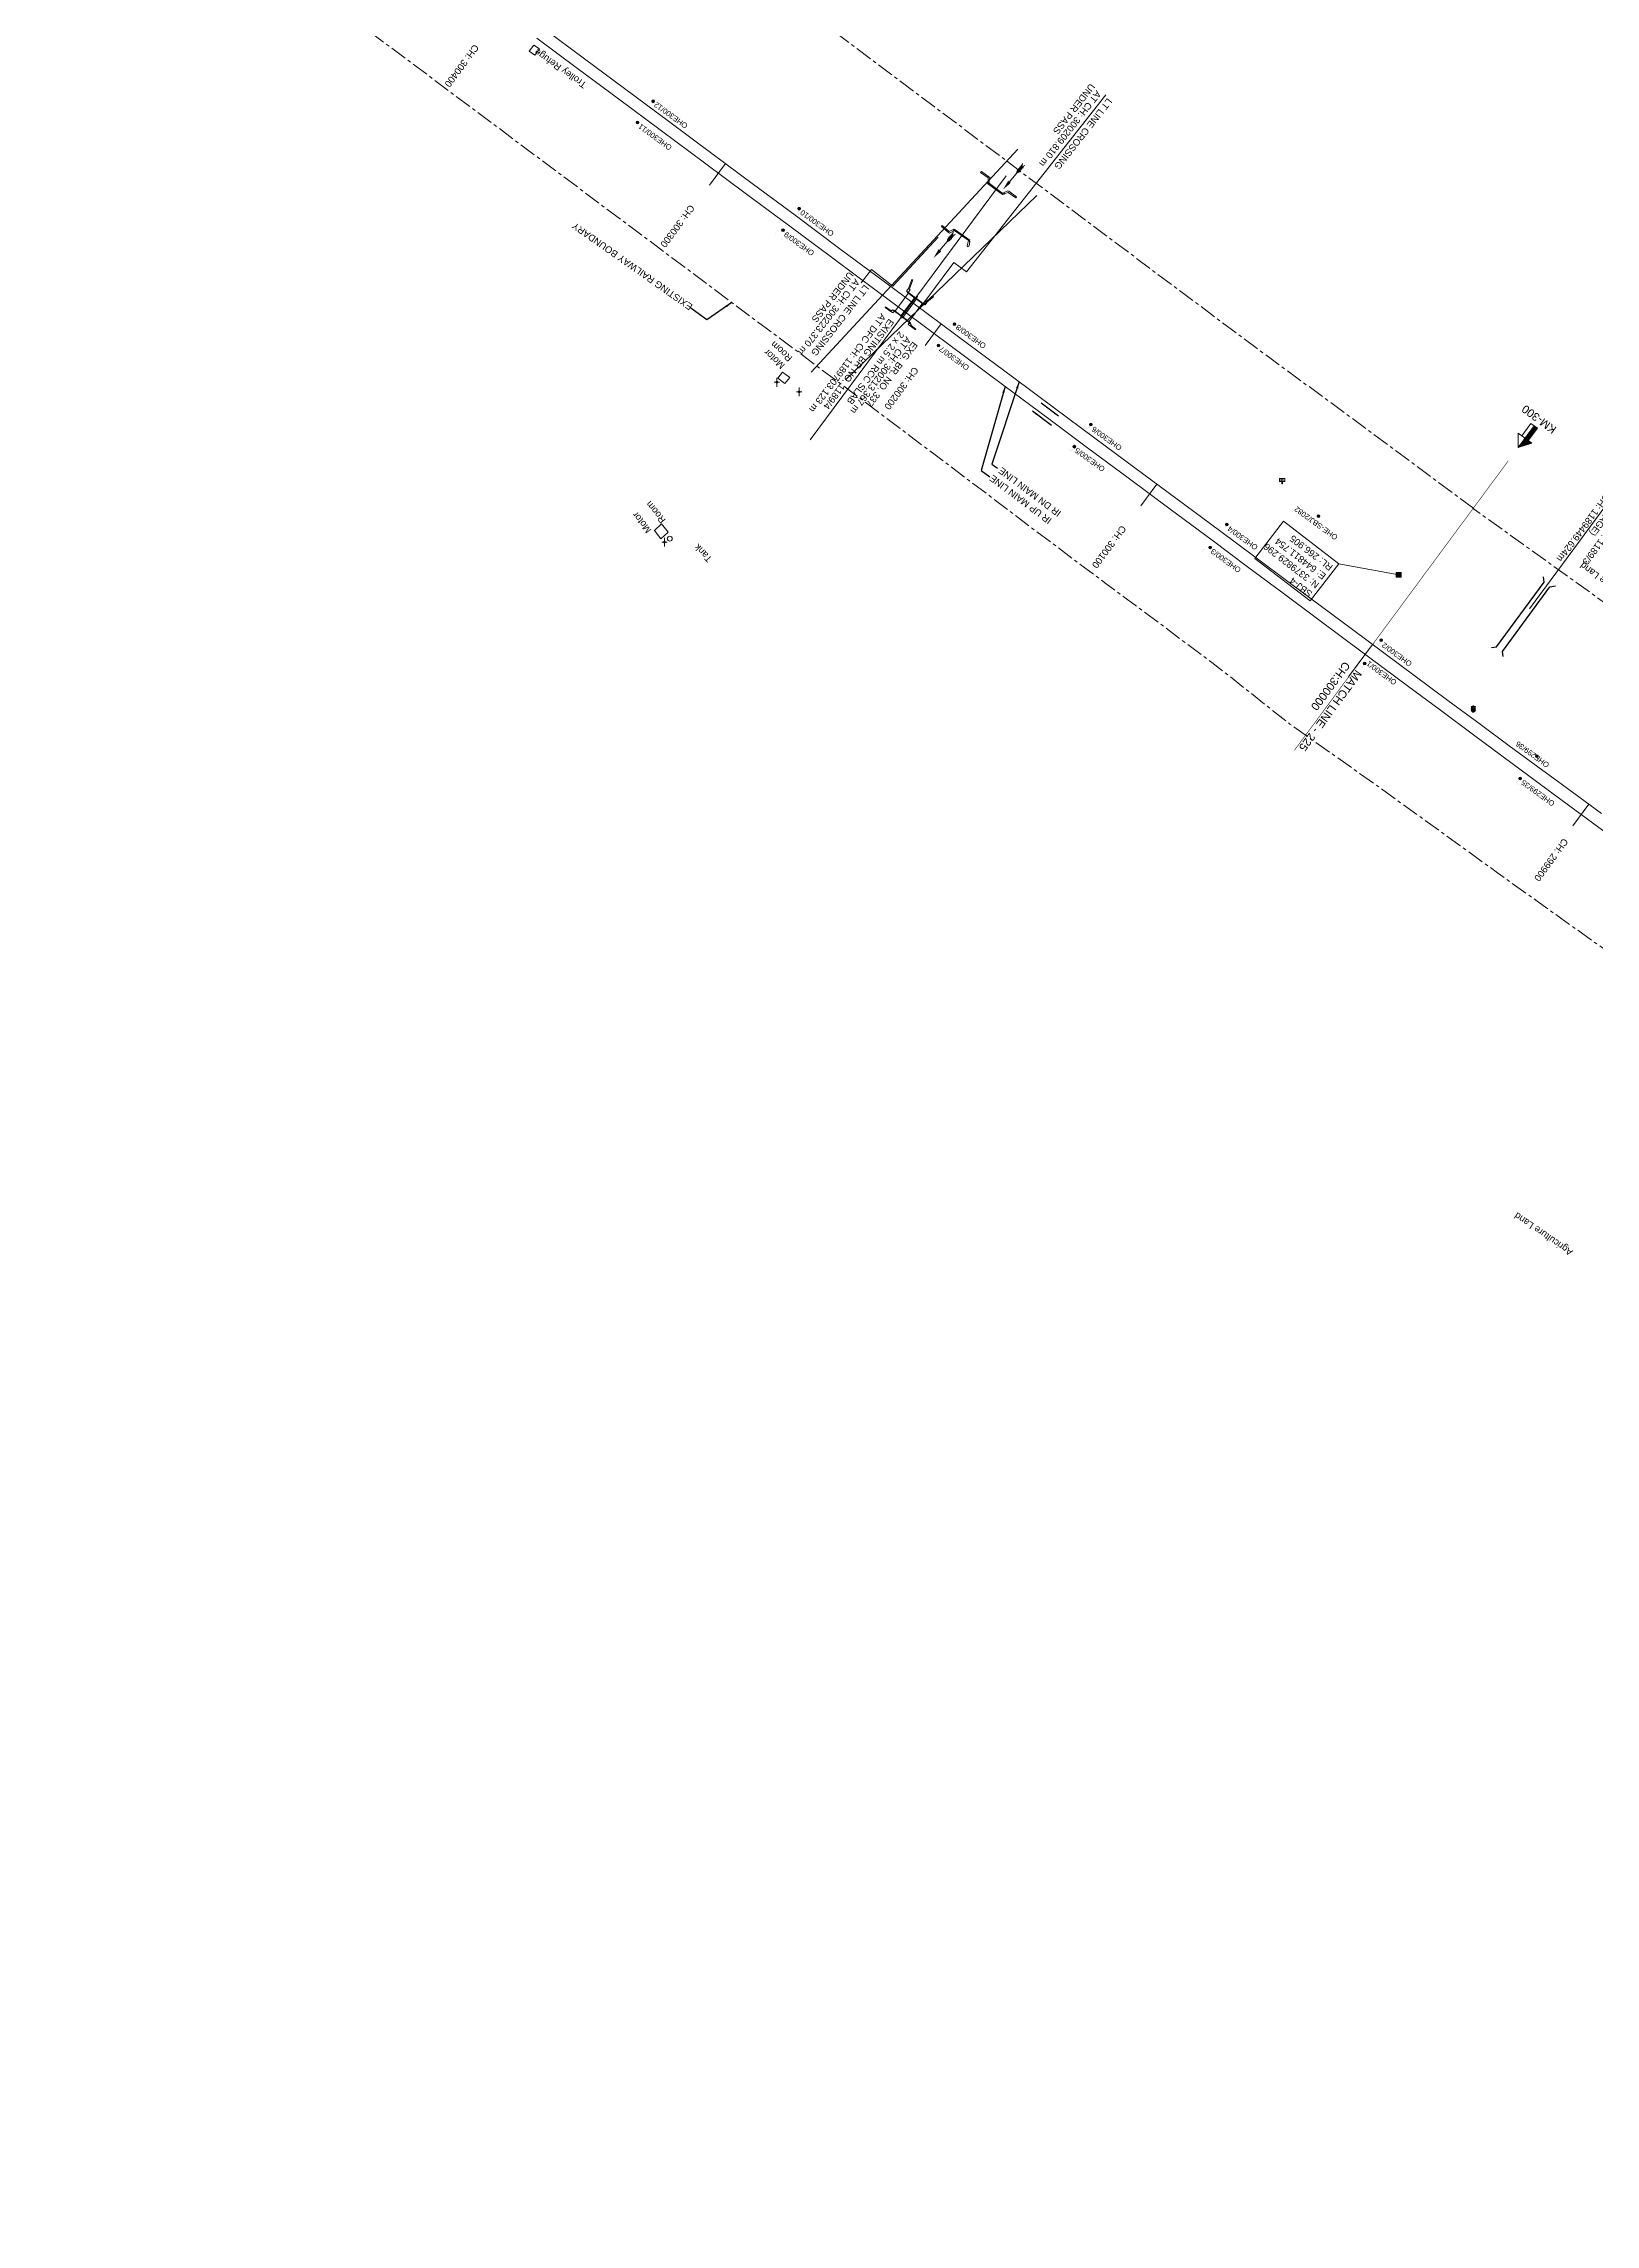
# Model space of a CAD drawing. Header units: metres. Extents: x 643730 to 647118, y 3378068 to 3380809.
# Drawn here: x 644307 to 644885, y 3379216 to 3380027 of the extents above; entities that cross this region are included whole.
import ezdxf
from ezdxf.enums import TextEntityAlignment as Align

# ---------------------------------------------------------------- set-up
doc = ezdxf.new("R2010")
doc.units = ezdxf.units.M
doc.header["$MEASUREMENT"] = 0
doc.linetypes.add('CENTER', pattern=[2, 1.25, -0.25, 0.25, -0.25])
doc.linetypes.add('PHANTOM2', pattern=[1.25, 0.625, -0.125, 0.125, -0.125, 0.125, -0.125])
for name, color, linetype, lineweight in [('Bench_Mark', 7, 'Continuous', 0), ('Bore', 8, 'Continuous', 0), ('BRIDGE DETAILS PLAN', 7, 'Continuous', 0), ('Commercial Building Pucca', 251, 'Continuous', 0), ('Culvert Parapet', 7, 'Continuous', 0), ('DFCC BOUNDARY', 6, 'CENTER', 0), ('Existing Chainage', 7, 'Continuous', 0), ('Existing IR Track', 143, 'Continuous', 0), ('Existing Railway Boundary', 7, 'CENTER', 0), ('flow direction', 7, 'Continuous', 0), ('HT_PWR_LINE', 134, 'POWER', 0), ('KM STONE', 7, 'Continuous', 0), ('MATCH LINE', 7, 'Continuous', 0), ('Name Board', 251, 'Continuous', 0), ('NEW PRO. BOX', 1, 'Continuous', 30), ('OHE MAST', 8, 'Continuous', 0), ('Piers_Abutment', 7, 'Continuous', 0), ('Retaining Wall', 251, 'Continuous', 0), ('River Text', 5, 'Continuous', 0), ('Side Details', 251, 'Continuous', 0), ('Sign Board', 251, 'Continuous', 0), ('Tank', 7, 'Continuous', 0), ('Text', 251, 'Continuous', 0), ('TEXT MAIN LINE', 6, 'Continuous', 0), ('TOPOSTYLEREMARK', 251, 'Continuous', 0), ('Trolley Stand', 251, 'Continuous', 0)]:
    doc.layers.add(name, color=color, linetype=linetype, lineweight=lineweight)
doc.layers.add('HT_TEXT', color=7, linetype='Continuous')
doc.styles.add('NB', font='swissbo.ttf', dxfattribs={"height": 1.5})
doc.styles.get("Standard").update_dxf_attribs({"font": 'arial.ttf'})
doc.styles.add('Style-Arial', font='arial.ttf')
doc.styles.add('Text', font='arial.ttf', dxfattribs={"height": 2})
doc.linetypes.add('POWER', pattern='A,10,-0.2,[131,ltypeshp.shx,S=0.4,R=0,X=-0.2,Y=0],-0.2,[131,ltypeshp.shx,S=0.4,R=180,X=1.2,Y=0],-1.2,-0.2,[131,ltypeshp.shx,S=0.4,R=0,X=-0.2,Y=0],-0.2,[131,ltypeshp.shx,S=0.4,R=180,X=1.2,Y=0],-1.2,-0.2,[131,ltypeshp.shx,S=0.4,R=0,X=-0.2,Y=0],-0.2,[131,ltypeshp.shx,S=0.4,R=180,X=1.2,Y=0],-1.2', length=14.8)
doc.dimstyles.new('ISO-25', dxfattribs={"dimtxt": 2.5, "dimasz": 2.5, "dimexe": 1.25, "dimexo": 0.625, "dimtad": 1, "dimtxsty": 'Standard', "dimcen": 2.5, "dimadec": 0, "dimazin": 0, "dimtfac": 1, "dimtmove": 0, "dimatfit": 3, "dimfxl": 1, "dimarcsym": 0})

# ---------------------------------------------------------------- blocks, each defined once
blk = doc.blocks.new('BORE')
at = {"ltscale": 0.5}
for q in [(-0.99, 0), (0, 1.64), (0.99, 0), (0, -1.64)]:
    blk.add_line((0, 0), q, dxfattribs=at)
blk.add_circle((0, 0), 0.328, dxfattribs=at)
blk = doc.blocks.new('NB')
for p, q in [((-0.98, 0.82), (-0.98, 1.98)), ((-0.98, 1.98), (0.98, 1.98)), ((-0.98, 0.82), (0.98, 0.82)), ((-0.13, 0.82), (-0.13, 0)), ((-0.13, 0), (0.13, 0)), ((0.13, 0.82), (0.13, 0)), ((0.98, 1.98), (0.98, 0.82))]:
    blk.add_line(p, q)
at = {"style": 'NB', "width": 1.025371}
blk.add_text('NB', height=0.988, rotation=180, dxfattribs=at).set_placement((-0.02, 1.38), align=Align.MIDDLE_CENTER)
blk = doc.blocks.new('SIG')
for color, points in [(1, [(-0.22, 0.42, 0.180295), (-0.01, 0.33, -0.00255), (0.01, 0.33, -0.00255), (0.02, 0.33, 0.180295), (0.23, 0.42, -0.002654), (0.25, 0.44, 0.184495), (0.33, 0.65, 1.000001), (-0.32, 0.65, 0.184495), (-0.24, 0.44, -0.002654)]), (2, [(0.23, -0.23, -0.002654), (0.25, -0.21, 0.184495), (0.33, 0.01, 1.000001), (-0.32, 0.01, 0.184495), (-0.24, -0.21, -0.002654), (-0.22, -0.23, 0.180295), (-0.01, -0.32, -0.00255), (0.01, -0.32, -0.00255), (0.02, -0.32, 0.180295)]), (3, [(0.23, -0.88, -0.002654), (0.25, -0.86, 0.184495), (0.33, -0.64, 1.000001), (-0.32, -0.64, 0.184495), (-0.24, -0.86, -0.002654), (-0.22, -0.88, 0.395599)])]:
    blk.add_hatch(color=color).paths.add_polyline_path(points)
for p, q in [((-0.31, 0.98), (-0.32, -0.9)), ((0.33, -0.9), (0.32, 0.98))]:
    blk.add_line(p, q)
at = {"flags": 128}
for points in [[(-0.31, 0.98), (-0.81, 0.98, 0.198758), (-0.42, 0.41, 0.003814), (-0.31, 0.39)], [(-0.31, 0.33), (-0.81, 0.33, 0.198758), (-0.42, -0.23, 0.003727), (-0.32, -0.26)], [(0.32, 0.98), (0.82, 0.98, -0.198758), (0.44, 0.41, -0.003814), (0.32, 0.39)], [(0.32, 0.33), (0.82, 0.33, -0.198758), (0.44, -0.23, -0.003727), (0.33, -0.26)], [(-0.32, -0.32), (-0.81, -0.32, 0.198758), (-0.42, -0.88, 0.003639), (-0.32, -0.9)], [(0.33, -0.32), (0.82, -0.32, -0.198758), (0.44, -0.88, -0.003639), (0.33, -0.9)]]:
    blk.add_lwpolyline(points, format="xyb", dxfattribs=at)
for centre, radius, start, end in [((0.01, 0.91), 0.324, 12.40488, 167.59512), ((0.01, 0.81), 0.357, 27.75781, 152.24219), ((0.01, -0.9), 0.324, 181.45715, 358.54285)]:
    blk.add_arc(centre, radius, start, end)
blk = doc.blocks.new('OHE MAST')
h = blk.add_hatch(color=256)
edge = h.paths.add_edge_path()
edge.add_arc((0, 0), 0.514, 0, 360)
at = {"const_width": 0.01, "flags": 128}
for points in [[(1.5, 3.5), (1.5, 2), (-1.5, 2), (-1.5, 3.5)], [(0, 2), (0, 0)]]:
    blk.add_lwpolyline(points, dxfattribs=at)
blk.add_circle((0, 0), 0.514)
blk = doc.blocks.new('KM POST PLAN')
h = blk.add_hatch(color=256)
h.paths.add_polyline_path([(-6.3, -8.5), (0, 0), (0, -8.5), (-3, -8.5)], flags=16)
h.paths.add_polyline_path([(-3, -20), (-3, -8.5), (0, -8.5), (0, -20)], flags=16)
at = {"flags": 128}
for points in [[(0, 0), (-6.3, -8.5), (6.3, -8.5)], [(0, 0), (0, -20)], [(0, 0), (6.3, -8.5)], [(3, -8.5), (3, -20), (-3, -20), (-3, -8.5)]]:
    blk.add_lwpolyline(points, dxfattribs=at)
blk = doc.blocks.new('River A')
at = {"layer": 'River Text'}
for p, q in [((0, 0), (-3.6, 7.5, -1499.5)), ((0.1, 6), (-3.5, 13.6, -1499.5)), ((0.1, 3.3), (-3.5, 10.8, -1499.5)), ((0.2, 9.9), (-3.4, 17.4, -1499.5)), ((0.3, 12.9), (-3.3, 20.5, -1499.5)), ((0.4, 16.4), (-3.2, 24, -1499.5)), ((0.5, 20.3), (-3.1, 27.8, -1499.5)), ((0.5, 22.3), (0, 0)), ((0, 0), (4, 7.4, -1499.5)), ((0.1, 6), (4.1, 13.4, -1499.5)), ((0.1, 3.3), (4.1, 10.7, -1499.5)), ((0.2, 9.9), (4.2, 17.2, -1499.5)), ((0.3, 12.9), (4.3, 20.3, -1499.5)), ((0.4, 16.4), (4.4, 23.8, -1499.5)), ((0.5, 20.3), (4.5, 27.7, -1499.5))]:
    blk.add_line(p, q, dxfattribs=at)
at = {"layer": 'River Text', "flags": 128}
blk.add_lwpolyline([(-0.7, -27.7), (0.5, 22.3)], dxfattribs=at)
at = {"layer": 'River Text', "extrusion": (0, 0, -1)}
blk.add_solid([(-3.5, -27.8), (1.3, -52.7), (4.8, -27.6)], dxfattribs=at)
blk = doc.blocks.new('BM')
blk.add_hatch(color=256).paths.add_polyline_path([(-0.88, -0.88), (-0.88, 0.88), (0.88, 0.88), (0.88, -0.88)])
for p, q in [((0.88, 0.88), (-0.88, 0.88)), ((-0.88, 0.88), (-0.88, -0.88)), ((0.88, -0.88), (0.88, 0.88)), ((-0.88, -0.88), (0.88, -0.88))]:
    blk.add_line(p, q)

msp = doc.modelspace()

# ---------------------------------------------------------------- linework, layer by layer
at = {"layer": 'BRIDGE DETAILS PLAN', "flags": 128}
msp.add_lwpolyline([(644592.8026, 3379879.5101), (644665.6357, 3379977.6743)], dxfattribs=at)
at = {"layer": 'Commercial Building Pucca', "linetype": 'Continuous', "flags": 128}
for points in [[(644580.6995, 3379902.4506), (644582.4834, 3379904.6919), (644585.1383, 3379902.6795), (644583.3528, 3379900.4363), (644580.6995, 3379902.4506)], [(644537.4513, 3379848.2757), (644539.8872, 3379845.1784), (644537.215, 3379842.7615), (644534.7791, 3379845.8588), (644537.4513, 3379848.2757)]]:
    msp.add_lwpolyline(points, close=True, dxfattribs=at)
at = {"layer": 'Culvert Parapet', "linetype": 'Continuous', "flags": 128}
for points in [[(644664.3683, 3379970.7323), (644664.5426, 3379971.0602), (644658.9843, 3379975.1998), (644658.7447, 3379974.9068), (644664.3683, 3379970.7323)], [(644652.1547, 3379953.7225), (644651.8883, 3379953.4835), (644646.1247, 3379957.5808), (644646.3043, 3379957.9009), (644652.1547, 3379953.7225)], [(644628.5924, 3379934.7824), (644629.2507, 3379934.2721), (644630.0177, 3379935.2716), (644629.3593, 3379935.7819), (644628.5924, 3379934.7824)], [(644628.9312, 3379934.5026), (644628.8493, 3379934.3966), (644631.8519, 3379932.1414), (644631.9478, 3379932.0309), (644635.0697, 3379929.87), (644635.1694, 3379929.9365), (644632.0252, 3379932.1877), (644631.9297, 3379932.3054), (644628.9312, 3379934.5026)], [(644622.8022, 3379927.2276), (644623.5349, 3379926.7166), (644624.0741, 3379927.367), (644623.3414, 3379927.878), (644622.8022, 3379927.2276)], [(644634.806, 3379930.2635), (644635.4909, 3379931.2269), (644636.1923, 3379930.6257), (644635.5111, 3379929.7506), (644634.806, 3379930.2635)], [(644630.3761, 3379922.4633), (644629.6176, 3379923.0673), (644629.2409, 3379922.4639), (644630.0228, 3379921.9585), (644630.3761, 3379922.4633)]]:
    msp.add_lwpolyline(points, close=True, dxfattribs=at)
msp.add_lwpolyline([(644623.8318, 3379927.7856), (644623.7414, 3379927.6298), (644626.8744, 3379925.3269), (644626.967, 3379925.2638), (644630.0187, 3379922.8757), (644630.1092, 3379923.0316), (644626.9331, 3379925.4254), (644623.8318, 3379927.7856)], dxfattribs=at)
at = {"layer": 'DFCC BOUNDARY', "ltscale": 5, "flags": 128}
for points in [[(644839.659, 3379853.9203), (644799.5441, 3379883.7664), (644759.067, 3379913.46), (644719.0126, 3379943.3882), (644639.0378, 3380003.3297), (644599.0819, 3380033.3284), (644479.0036, 3380123.1209), (644438.8282, 3380153.1361), (644398.771, 3380183.0605), (644358.6681, 3380212.8501), (644198.015, 3380332.0525), (644157.8811, 3380361.8733), (644117.7416, 3380391.7282), (644077.6627, 3380421.6234), (644038.4538, 3380451.287), (644001.034, 3380484.6868), (644003.2264, 3380487.6601)], [(645346.1837, 3379491.1213), (644839.6006, 3379853.8387)]]:
    msp.add_lwpolyline(points, dxfattribs=at)
at = {"layer": 'Existing Chainage', "color": 7, "linetype": 'Continuous', "lineweight": 13, "flags": 128}
for points in [[(644555.2458, 3379974.252), (644561.2047, 3379982.2827)], [(644635.5372, 3379914.6329), (644641.4915, 3379922.667)], [(644715.8154, 3379854.9906), (644721.7624, 3379863.0301)], [(644793.0841, 3379791.3753), (644802.0429, 3379803.406)], [(644876.599, 3379735.9766), (644882.5138, 3379744.0398)]]:
    msp.add_lwpolyline(points, dxfattribs=at)
at = {"layer": 'Existing IR Track', "flags": 128}
for points in [[(644887.2194, 3379740.588), (644872.6862, 3379751.249), (644863.5797, 3379757.8869), (644852.8983, 3379765.7577), (644842.101, 3379773.7138), (644830.0548, 3379782.6156), (644817.9452, 3379791.5642), (644794.6191, 3379808.9342), (644771.5065, 3379826.1453), (644758.282, 3379835.9716), (644745.0174, 3379845.8276), (644729.377, 3379857.3973), (644713.512, 3379869.1332), (644698.6675, 3379880.1815), (644683.6556, 3379891.3544), (644667.9889, 3379902.9973), (644652.3455, 3379914.6228), (644636.3414, 3379926.4838), (644620.3698, 3379938.3207), (644603.8454, 3379950.612), (644587.1297, 3379963.0456), (644571.7089, 3379974.4883), (644556.1807, 3379986.0106), (644540.0628, 3379997.9733), (644523.638, 3380010.1637), (644508.8176, 3380021.1786), (644493.7169, 3380032.4019)], [(644899.147, 3379725.9396), (644884.3801, 3379736.7486), (644869.7785, 3379747.4369), (644860.6385, 3379754.169), (644850.1027, 3379761.9916), (644839.6202, 3379769.7745), (644827.3126, 3379778.9216), (644815.0345, 3379788.0468), (644791.8897, 3379805.2652), (644768.7237, 3379822.4995), (644755.5539, 3379832.3011), (644742.2899, 3379842.1729), (644726.693, 3379853.784), (644711.0365, 3379865.4396), (644696.008, 3379876.603), (644681.0087, 3379887.7448), (644665.3169, 3379899.402), (644649.6419, 3379911.0468), (644633.6815, 3379922.9032), (644617.7539, 3379934.7353), (644601.1915, 3379947.0451), (644584.6555, 3379959.3353), (644569.0632, 3379970.9259), (644553.4939, 3379982.4993), (644537.4272, 3379994.4266), (644521.3729, 3380006.3446), (644506.1779, 3380017.6262), (644490.9801, 3380028.9099)]]:
    msp.add_lwpolyline(points, dxfattribs=at)
at = {"layer": 'Existing Railway Boundary', "ltscale": 5, "flags": 128}
msp.add_lwpolyline([(643730.039, 3380549.1523), (643737.887, 3380543.3483), (643752.8235, 3380532.3022), (643768.2592, 3380520.8389), (643783.7331, 3380509.3472), (643799.7855, 3380497.4973), (643815.9413, 3380485.5714), (643832.7782, 3380473.1288), (643849.7289, 3380460.6021), (643866.059, 3380448.5159), (643882.3496, 3380436.4589), (643898.3816, 3380424.7148), (643914.2305, 3380413.1048), (643929.3278, 3380401.9147), (643944.4267, 3380390.7231), (643959.7518, 3380379.1349), (643975.3902, 3380367.3097), (643987.907, 3380358.1055), (644000.1603, 3380349.0958), (644017.4569, 3380336.3184), (644034.4669, 3380323.7528), (644046.4455, 3380314.9727), (644249.4258, 3380165.3983), (644621.007, 3379887.6965), (644676.9944, 3379845.4482), (644702.8645, 3379825.9912), (644738.6024, 3379799.4801), (644742.2817, 3379796.7418), (644771.2557, 3379773.8192), (644804.6479, 3379750.2058), (644834.554, 3379728.6172), (644848.5372, 3379718.5093), (644863.2911, 3379707.9396), (644878.1999, 3379697.2589), (644893.8111, 3379686.127), (644909.381, 3379675.0245), (644918.4816, 3379668.5863), (644935.1691, 3379656.7791), (644907.7997, 3379620.3367), (644936.8456, 3379598.666), (644961.4527, 3379618.4234), (645145.9779, 3379481.4776), (645154.4712, 3379493.1591), (645276.7247, 3379402.534), (645270.2115, 3379393.7381), (645468.3754, 3379252.8811), (645478.6859, 3379267.1096), (645498.5589, 3379252.3702), (645510.5872, 3379243.9988), (645510.5872, 3379243.9988), (645531.3517, 3379228.922), (645544.8911, 3379218.91), (645549.0311, 3379215.8257)], dxfattribs=at)
at = {"layer": 'HT_PWR_LINE', "flags": 128}
for points in [[(644593.1823, 3379904.6932), (644669.9734, 3379987.6075)], [(644677.1122, 3379970.4292), (644605.8999, 3379901.8158)]]:
    msp.add_lwpolyline(points, dxfattribs=at)
at = {"layer": 'HT_TEXT', "lineweight": 13, "flags": 128}
for points in [[(644702.7925, 3380007.8728), (644650.8694, 3379942.0033), (644646.1919, 3379945.4738), (644633.6062, 3379928.5109)], [(644611.7075, 3379937.8476), (644615.5788, 3379942.8697), (644623.5166, 3379936.7041), (644640.3231, 3379954.8507)]]:
    msp.add_lwpolyline(points, dxfattribs=at)
at = {"layer": 'MATCH LINE', "linetype": 'PHANTOM2', "ltscale": 15, "const_width": 0.2}
msp.add_lwpolyline([(644852.5436, 3379871.7131), (644772.9616, 3379764.0707)], dxfattribs=at)
at = {"layer": 'NEW PRO. BOX'}
for points in [[(644846.2625, 3379802.2313), (644848.1973, 3379802.4842), (644865.8624, 3379826.5406), (644865.5955, 3379828.5827)], [(644850.588, 3379798.9058), (644850.3351, 3379800.8406), (644868.0079, 3379824.9069), (644870.05, 3379825.1738)]]:
    msp.add_lwpolyline(points, dxfattribs=at)
at = {"layer": 'Piers_Abutment', "linetype": 'Continuous', "flags": 128}
for points in [[(644629.4297, 3379934.2793), (644624.2664, 3379927.2717)], [(644629.2996, 3379923.2909), (644634.652, 3379930.4449)]]:
    msp.add_lwpolyline(points, dxfattribs=at)
msp.add_lwpolyline([(644631.7436, 3379932.5022), (644632.635, 3379933.0039), (644632.3676, 3379931.9527), (644627.1967, 3379924.9583), (644626.3538, 3379924.6064), (644626.485, 3379925.5959), (644631.7436, 3379932.5022)], close=True, dxfattribs=at)
at = {"layer": 'Retaining Wall', "linetype": 'Continuous', "flags": 128}
for points in [[(644658.8466, 3379975.2679), (644659.2572, 3379975.0205), (644659.3692, 3379975.6573), (644659.6074, 3379977.05), (644659.238, 3379977.359), (644656.4649, 3379979.2901), (644656.1525, 3379978.9095), (644659.035, 3379976.9449), (644658.995, 3379975.7013), (644658.8466, 3379975.2679)], [(644646.323, 3379957.3886), (644646.0515, 3379957.166), (644644.5947, 3379956.3645), (644644.1087, 3379956.7396), (644641.5816, 3379958.8074), (644641.8741, 3379959.1816), (644644.5073, 3379956.9418), (644645.7039, 3379957.636), (644646.0562, 3379957.6445), (644646.323, 3379957.3886)], [(644652.1739, 3379953.261), (644651.6235, 3379953.6119), (644651.1717, 3379951.6871), (644651.5808, 3379951.3359), (644651.6802, 3379951.5188), (644651.9053, 3379951.7161), (644652.1739, 3379953.261)]]:
    msp.add_lwpolyline(points, dxfattribs=at)
for points in [[(644664.8883, 3379970.8264), (644665.2196, 3379971.0804), (644666.4502, 3379971.498), (644669.2421, 3379969.5754), (644669.545, 3379969.8932), (644666.6799, 3379971.9618), (644666.3311, 3379972.118), (644664.9176, 3379971.4627), (644664.3941, 3379971.2388), (644664.8883, 3379970.8264)], [(644629.3839, 3379935.8447), (644629.6998, 3379935.6595), (644630.9139, 3379938.968), (644630.598, 3379939.1533), (644629.3839, 3379935.8447)], [(644635.9417, 3379931.0031), (644636.2276, 3379930.7629), (644638.6821, 3379932.7171), (644638.3961, 3379932.9573), (644635.9417, 3379931.0031)], [(644620.798, 3379929.0064), (644620.6005, 3379928.6909), (644622.714, 3379927.19), (644622.9115, 3379927.5055), (644620.798, 3379929.0064)], [(644630.2142, 3379922.1375), (644630.0214, 3379921.9033), (644631.9045, 3379920.435), (644632.0973, 3379920.6691), (644630.2142, 3379922.1375)]]:
    msp.add_lwpolyline(points, close=True, dxfattribs=at)
at = {"layer": 'Tank', "linetype": 'Continuous'}
msp.add_circle((644540.5298, 3379842.7535), 0.9324, dxfattribs=at)
at = {"layer": 'TEXT MAIN LINE', "color": 10}
msp.add_line((644860.3982, 3379816.6444), (644899.426, 3379869.296), dxfattribs=at)
at = {"layer": 'TOPOSTYLEREMARK'}
msp.add_line((644811.754, 3379829.296), (644789.4866, 3379833.4639), dxfattribs=at)
at = {"layer": 'TOPOSTYLEREMARK', "linetype": 'Continuous', "flags": 128}
msp.add_lwpolyline([(644789.4866, 3379833.4639), (644778.7999, 3379819.6059), (644758.2135, 3379835.3986), (644768.9003, 3379849.2565), (644789.4866, 3379833.4639)], close=True, dxfattribs=at)
at = {"layer": 'Trolley Stand', "linetype": 'Continuous', "flags": 128}
msp.add_lwpolyline([(644492.023, 3380024.89), (644490.285, 3380022.595), (644488.126, 3380024.045), (644489.864, 3380026.34), (644492.023, 3380024.89)], close=True, dxfattribs=at)

# ---------------------------------------------------------------- block references
at = {"layer": 'Bench_Mark'}
msp.add_blockref('BM', (644811.754, 3379829.296), dxfattribs=at)
at = {"layer": 'Bore', "linetype": 'Continuous'}
for p in [(644580.354, 3379900.922), (644588.701, 3379897.367), (644538.56, 3379841.47)]:
    msp.add_blockref('BORE', p, dxfattribs=at)
at = {"layer": 'KM STONE'}
ref = msp.add_blockref('KM POST PLAN', (644856.2333, 3379876.7038), dxfattribs=dict(at, xscale=0.4999999999999998, yscale=0.4999999999999998, zscale=0.4999999999999998, rotation=143.5234969409069))
ref.add_attrib('KM-POST', 'KM-300', dxfattribs={"layer": '0', "height": 3, "rotation": 143.523497, "style": 'Style-Arial'}).set_placement((644863.9617, 3379887.1571), align=Align.MIDDLE_CENTER)
at = {"layer": 'Name Board', "linetype": 'Continuous'}
msp.add_blockref('NB', (644768.411, 3379863.211), dxfattribs=at)
msp.add_blockref('NB', (644768.411, 3379863.211), dxfattribs=at)
at = {"layer": 'OHE MAST', "color": 2, "rotation": 143.3908318566117}
for p in [(644534.358, 3380005.422), (644528.538, 3379997.535), (644588.662, 3379965.501), (644582.66, 3379957.473), (644646.445, 3379922.545), (644640.514, 3379914.568), (644697.154, 3379885.213), (644691.061, 3379876.982), (644781.926, 3379851.129), (644747.807, 3379848.001), (644741.608, 3379839.441), (644805.262, 3379804.979), (644799.093, 3379796.342), (644863.17, 3379761.896), (644856.997, 3379753.552)]:
    msp.add_blockref('OHE MAST', p, dxfattribs=at)
at = {"layer": 'River Text', "xscale": 0.1499234070063734, "yscale": 0.1499234070063734, "zscale": 0.1499234070063734, "rotation": 321.7137293221169}
for p in [(644669.5832, 3379978.6883), (644643.6864, 3379953.1956)]:
    msp.add_blockref('River A', p, dxfattribs=at)
at = {"layer": 'Sign Board', "linetype": 'Continuous'}
msp.add_blockref('SIG', (644839.494, 3379779.401), dxfattribs=at)

# ---------------------------------------------------------------- texts
at = {"layer": 'BRIDGE DETAILS PLAN', "color": 10}
for s, p in [('AT DFC CH: 1189703.123 m', (644619.1693, 3379926.7358)), ('EXISTING BR NO. 1189/4', (644622.1296, 3379924.7516))]:
    msp.add_text(s, height=2.5, rotation=233, dxfattribs=at).set_placement(p)
at = {"layer": 'BRIDGE DETAILS PLAN'}
for s, p in [('2 x 2.5 m RCC SLAB ', (644625.9715, 3379920.0631)), ('AT CH: 300213.367 m', (644628.4752, 3379918.1512)), ('EXG. BR. NO. 337', (644630.9789, 3379916.2392))]:
    msp.add_text(s, height=2.5, rotation=233, dxfattribs=at).set_placement(p)
at = {"layer": 'Existing Chainage', "color": 7, "lineweight": 0, "attachment_point": 4, "line_spacing_factor": 0.6, "style": 'Style-Arial'}
for s, insert, char_height, rotation in [('CH: 300400', (644468.6596, 3380026.1104), 2.5, 233.367516), ('CH: 300300', (644548.9522, 3379966.4697), 2.5, 233.4236485), ('CH: 300200', (644632.263, 3379906.1465), 2.5, 233.4570179), ('CH: 300100', (644709.5334, 3379847.199), 2.5, 233.5085084), ('CH:300000', (644792.7293, 3379796.4425), 3, 233.3263269), ('CH: 299900', (644874.0017, 3379730.8274), 2.5, 233.7376288)]:
    msp.add_mtext(s, dxfattribs=dict(at, insert=insert, char_height=char_height, rotation=rotation))
at = {"layer": 'Existing IR Track', "color": 7, "lineweight": 0}
for s, p in [('IR DN MAIN LINE', (644663.3086, 3379868.5154)), ('IR UP MAIN LINE', (644659.9622, 3379865.687))]:
    msp.add_text(s, height=2.5, rotation=143, dxfattribs=at).set_placement(p, align=Align.MIDDLE_RIGHT)
at = {"layer": 'Existing Railway Boundary', "linetype": 'Continuous', "ltscale": 5}
msp.add_text('EXISTING RAILWAY BOUNDARY', height=2.5, rotation=144.877675, dxfattribs=at).set_placement((644505.311, 3379960.5242), align=Align.RIGHT)
at = {"layer": 'HT_TEXT', "style": 'Style-Arial'}
for s, p in [('AT CH: 300209.810 m', (644699.275, 3380009.6628)), ('UNDER PASS', (644696.9722, 3380012.2908)), ('LT LINE CROSSING', (644703.3788, 3380006.7928)), ('UNDER PASS', (644607.1453, 3379942.2897)), ('AT CH: 300223.370 m', (644609.4481, 3379939.6617)), ('LT LINE CROSSING', (644612.9194, 3379937.4234))]:
    msp.add_text(s, height=2.5, rotation=231.8316655, dxfattribs=at).set_placement(p)
at = {"layer": 'MATCH LINE', "linetype": 'Continuous'}
msp.add_text('MATCH LINE - 225', height=3, rotation=233.6237118, dxfattribs=at).set_placement((644795.833, 3379794.2132))
at = {"layer": 'OHE MAST'}
for s, p in [('OHE300/12', (644535.5997, 3380005.3115)), ('OHE300/11', (644529.7139, 3379997.2368)), ('OHE300/10', (644589.9761, 3379965.2036)), ('OHE300/9', (644583.9392, 3379957.0596)), ('OHE300/8', (644647.8534, 3379922.5744)), ('OHE300/7', (644641.6154, 3379914.4576)), ('OHE300/6', (644698.4068, 3379884.6494)), ('OHE300/5', (644692.1144, 3379876.7638)), ('OHE-SBJ/2082', (644773.8569, 3379854.9181)), ('OHE300/4', (644749.0079, 3379847.6296)), ('OHE300/3', (644742.7124, 3379839.223)), ('OHE300/2', (644806.362, 3379804.3226)), ('OHE300/1', (644800.7145, 3379797.4381)), ('OHE299/36', (644856.199, 3379767.6008)), ('OHE299/35', (644858.2541, 3379753.2462))]:
    msp.add_text(s, height=2, rotation=144, dxfattribs=at).set_placement(p, align=Align.RIGHT)
at = {"layer": 'Side Details'}
for rotation, p in [(143.0345237, (644900.7542, 3379818.9332)), (145.3931202, (644876.8143, 3379577.9172))]:
    msp.add_text('Agriculture Land', height=2.5, rotation=rotation, dxfattribs=at).set_placement(p)
at = {"layer": 'Text', "style": 'Text'}
for s, rotation, p in [('Trolley Refuge', 145.0179705, (644509.8089, 3380012.1166)), ('Motor', 137.5533072, (644583.5408, 3379907.4526)), ('Room', 137.5533072, (644586.3447, 3379910.2097)), ('Motor', 128.7338743, (644533.8293, 3379846.0374)), ('Room', 128.7338743, (644539.1474, 3379849.7556)), (' Tank', 133.0596877, (644557.1455, 3379834.6648))]:
    msp.add_text(s, height=2.5, rotation=rotation, dxfattribs=at).set_placement(p)
at = {"layer": 'TEXT MAIN LINE', "color": 10, "insert": (644905.236, 3379864.0856), "char_height": 2.5, "attachment_point": 1, "rotation": 233.3781281, "style": 'Style-Arial'}
msp.add_mtext_dynamic_manual_height_columns('\\A1;HUME PIPE  NO. 1189/3\\P(FOR DRAINAGE)\\PAT DFC CH: {\\fArial|b0|i0|c0|p34;1189449.624m}', width=63.233988, gutter_width=2.5, heights=[0], dxfattribs=at)
at = {"layer": 'TOPOSTYLEREMARK', "linetype": 'Continuous', "insert": (644767.3085, 3379829.2646), "char_height": 2.5, "width": 27.839638, "attachment_point": 2, "rotation": 142.3618064}
msp.add_mtext('\\pxql;SBJ-4\\PN: 3379829.296\\PE: 644811.754\\PRL: 266.905', dxfattribs=at)

# ---------------------------------------------------------------- leaders
at = {"layer": 'Existing IR Track', "color": 7, "lineweight": 0}
for points in [[(644670.552, 3379901.0925), (644660.4114, 3379870.5153), (644662.4559, 3379869.0035)], [(644665.3169, 3379899.402), (644656.4286, 3379868.1392), (644659.5832, 3379865.8066)]]:
    msp.add_leader(points, dimstyle='ISO-25', override={"dimtxt": 3, "dimtad": 0}, dxfattribs=at)
at = {"layer": 'Existing Railway Boundary', "linetype": 'Continuous', "ltscale": 5}
msp.add_leader([(644563.6064, 3379930.595), (644554.3307, 3379924.1494), (644548.3413, 3379928.427)], dimstyle='ISO-25', override={"dimtxt": 3, "dimasz": 2.5, "dimgap": 0.625, "dimtad": 0, "dimdec": 3, "dimzin": 2, "dimtdec": 3}, dxfattribs=at)
at = {"layer": 'flow direction', "lineweight": 0}
for points in [[(644685.1977, 3379888.3119), (644678.6928, 3379893.1156)], [(644675.4322, 3379890.2471), (644682.5996, 3379884.9516)]]:
    msp.add_leader(points, dimstyle='ISO-25', override={"dimtxt": 0.5, "dimasz": 2, "dimtad": 0}, dxfattribs=at)

doc.saveas('drawing.dxf')
